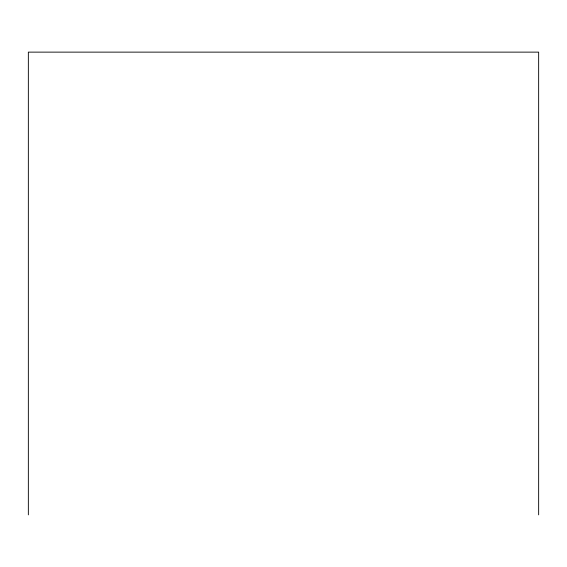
<?xml version="1.0" encoding="UTF-8"?>
<svg xmlns="http://www.w3.org/2000/svg" width="567" height="567" viewBox="0 0 567 567"><rect width="100%" height="100%" fill="white"/><g stroke="black" fill="none" stroke-linecap="round" stroke-linejoin="round"><path stroke-width="0.85" d="M538.65 514.871L538.65 52.129L28.35 52.129L28.35 514.871"/></g></svg>
